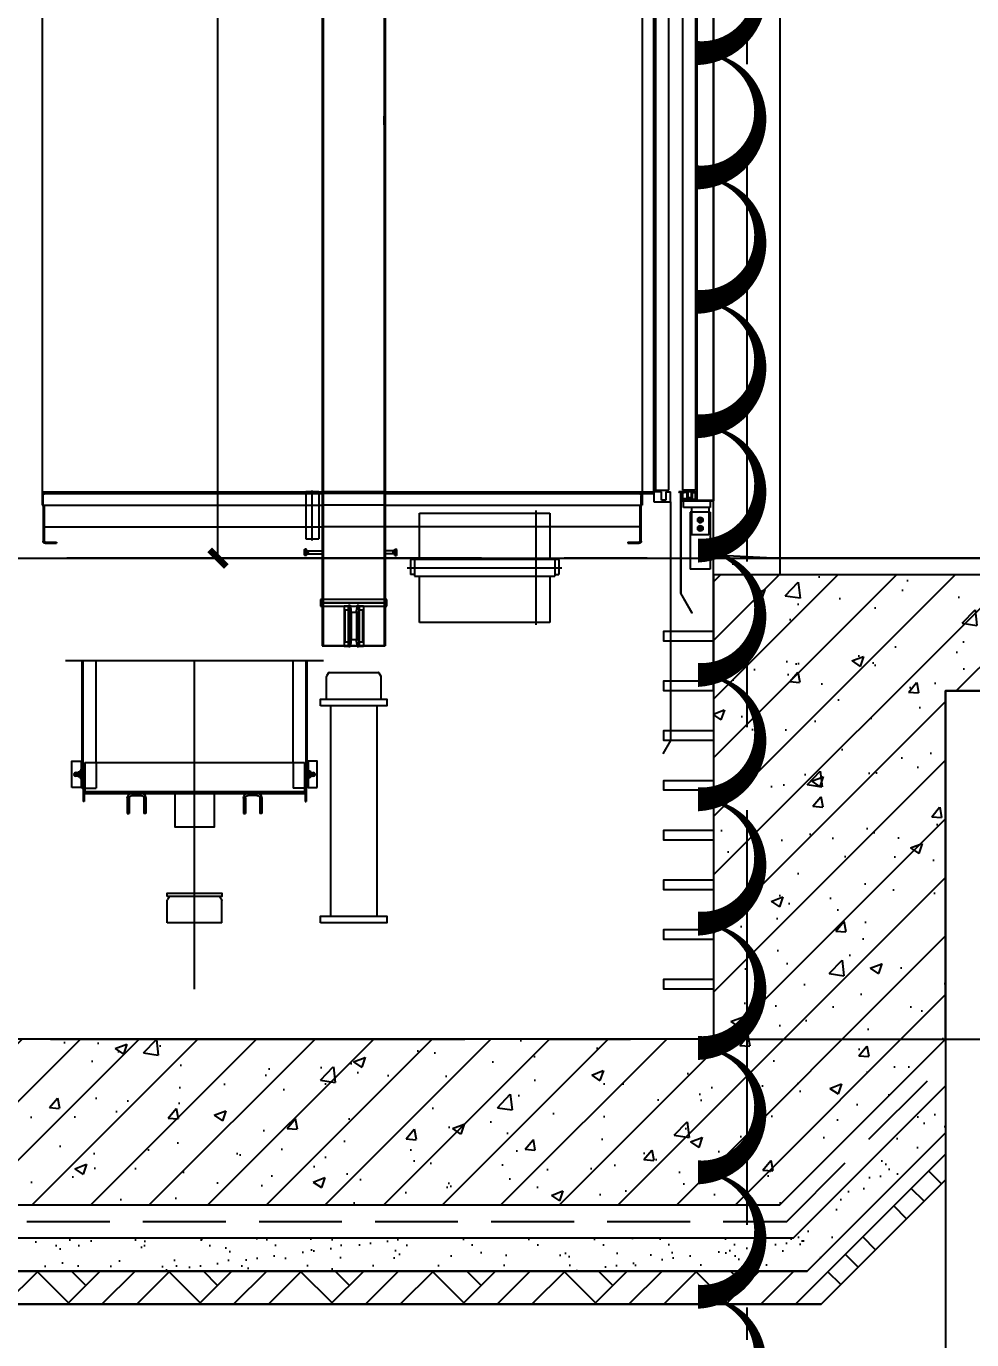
# Model space of a CAD drawing. Extents: x -678900 to 2378000, y 0 to 1840591.
# Drawn here: x -123299 to -120447, y 678324 to 682285 of the extents above; entities that cross this region are included whole.
import ezdxf

# ---------------------------------------------------------------- set-up
doc = ezdxf.new("R2010")
doc.units = 0
doc.header["$LTSCALE"] = 1000
doc.header["$MEASUREMENT"] = 0
doc.header["$PDMODE"] = 1
for name, pattern in [('CENTER', [2, 1.25, -0.25, 0.25, -0.25]), ('DASH', [0.35, 0.25, -0.1]), ('DASHED', [600, 400, -200, 0])]:
    doc.linetypes.add(name, pattern=pattern)
doc.layers.get('0').update_dxf_attribs({"linetype": 'CONTINUOUS'})
doc.layers.get('DEFPOINTS').update_dxf_attribs({"color": 8, "linetype": 'CONTINUOUS'})
for name, color, linetype in [('A_WALL_HACH', 251, 'CONTINUOUS'), ('AD-ARCH-AXIS', 1, 'CENTER'), ('AD-AXIS-AXIS', 1, 'CENTER'), ('AD-AXIS-DIMS', 3, 'CONTINUOUS'), ('AD-DIMS-INSD', 73, 'CONTINUOUS'), ('AD-INDX', 43, 'CONTINUOUS'), ('AE-ELEV-4', 251, 'CONTINUOUS'), ('AE-FLOR', 151, 'CONTINUOUS'), ('AE-FNSH', 11, 'CONTINUOUS'), ('AE-HDWR-COVR', 8, 'CONTINUOUS'), ('AE-STRU-HACH', 40, 'CONTINUOUS'), ('AE-WALL', 255, 'CONTINUOUS'), ('AE-WALL-HACH', 15, 'CONTINUOUS'), ('C-XREF-INT', 7, 'CONTINUOUS'), ('verify', 50, 'CONTINUOUS')]:
    doc.layers.add(name, color=color, linetype=linetype)
doc.layers.add('DEFPOINTS-1', color=251, linetype='CONTINUOUS', plot=False)
doc.styles.add('TH-STYLE3', font='TSSDENG', dxfattribs={"width": 0.7, "bigfont": 'TSSDCHN'})
doc.dimstyles.new('TH-DIM50', dxfattribs={"dimscale": 50, "dimtxt": 2.5, "dimasz": 1, "dimexe": 1, "dimexo": 1, "dimgap": 1.5, "dimtad": 1, "dimdec": 0, "dimdsep": 46, "dimtxsty": 'TH-STYLE3', "dimblk1": 'ARCHTICK', "dimblk2": 'ARCHTICK', "dimsah": 1, "dimcen": -1, "dimclrd": 256, "dimclre": 256, "dimclrt": 256, "dimazin": 0, "dimtfac": 1, "dimtdec": 0, "dimtix": 1, "dimtmove": 2, "dimatfit": 0, "dimldrblk": 'ARCHTICK', "dimfxl": 0, "dimtolj": 1, "dimtzin": 0, "dimlwd": -1, "dimlwe": -1, "dimarcsym": 0})

# ---------------------------------------------------------------- blocks, each defined once
blk = doc.blocks.new('DXMX_View_SectionJoint_DEFAULT_191026113000218197')
at = {"layer": 'AE-STRU-HACH'}
h = blk.add_hatch(dxfattribs=at)
h.set_pattern_fill('钢筋混凝土', color=40, scale=50, style=0)
h.set_pattern_definition([(315, (0, 0), (88.3883, 88.3883), []), (320, (0, 0), (-31.376, -358.63), [37.5, -412.5]), (265, (0, 0), (376.096, 69.376), [30, -330]), (10.4514, (-2.6, -29.9), (344.72, -289.255), [31.87, -350.571]), (316.1842, (100, -2e-14), (-82.76, -533.62), [56.25, -618.75]), (6.6356, (93.1, -44.47), (487.059, -467.331), [47.805, -525.856]), (261.184, (100, -2e-14), (487.06, -467.33), [45, -495]), (291, (75, -50), (-201.3094, -298.4535), [37.5, -412.5]), (236, (75, -50), (362.575, -121.658), [30, -330]), (341.4514, (58.22, -74.87), (161.265, -420.111), [31.87, -350.571]), (307.5, (0, 0), (166.4469, -6.0799), [0, -326, 0, -335, 0, -331.25]), (277.5, (0, 0), (197.2059, -131.5348), [0, -191, 0, -318.5, 0, -126.25]), (237.5, (2e-14, 111.5), (-11.2774, -266.9112), [0, -125, 0, -390, 0, -517.5]), (227.5, (3e-14, 161.5), (50.0525, -291.593), [0, -162.5, 0, -259, 0, -367.5])])
h.paths.add_polyline_path([(-10400, 5074.975163), (-10800, 5074.975163), (-10800, 5324.975163), (-10400, 5324.975163), (-10400, 6624.975163), (-10100, 6624.975163), (-10100, 1874.975163), (-10400, 1874.975163)], flags=0)
h.paths.add_polyline_path([(-7900, 6624.975163), (-6700, 6624.975163), (-6700, 6524.975163), (-7700, 6524.975163), (-7700, 6224.975163), (-7900, 6224.975163)], flags=0)
h.paths.add_polyline_path([(-7900, 4224.975163), (-7700, 4224.975163), (-7700, 4124.975163), (-7900, 4124.975163)], flags=0)
h.paths.add_polyline_path([(-10800, 1824.975163), (-10100, 1824.975163), (-10100, 1524.975163), (-10800, 1524.975163)], flags=0)
h.paths.add_polyline_path([(-7900, 1824.975163), (-6700, 1824.975163), (-6700, 1524.975163), (-7900, 1524.975163)], flags=0)
at = {"layer": 'AE-WALL-HACH'}
h = blk.add_hatch(dxfattribs=at)
h.set_pattern_fill('加气混凝土', color=15, scale=50, style=0)
h.set_pattern_definition([(270, (-183, -177), (600, -300), [0, -600]), (270, (-264, 174), (600, -300), [0, -600]), (270, (-270, -21), (600, -300), [0, -600]), (270, (-93, -234), (600, -300), [0, -600]), (270, (-300, 15), (600, -300), [0, -600]), (270, (285, -294), (600, -300), [0, -600]), (270, (237, -111), (600, -300), [0, -600]), (270, (162, -207), (600, -300), [0, -600]), (270, (150, 282), (600, -300), [0, -600]), (270, (123, -12), (600, -300), [0, -600]), (270, (-30, 102), (600, -300), [0, -600]), (270, (-255, 96), (600, -300), [0, -600]), (270, (-279, -129), (600, -300), [0, -600]), (270, (-15, -294), (600, -300), [0, -600]), (270, (-108, 267), (600, -300), [0, -600]), (270, (-6, 216), (600, -300), [0, -600]), (270, (-48, -18), (600, -300), [0, -600]), (270, (-135, 66), (600, -300), [0, -600]), (270, (63, 114), (600, -300), [0, -600]), (270, (288, 39), (600, -300), [0, -600]), (270, (-234, 243), (600, -300), [0, -600]), (270, (165, -87), (600, -300), [0, -600]), (270, (174, 192), (600, -300), [0, -600]), (270, (252, 240), (600, -300), [0, -600]), (40.6013, (97.143, -257.143), (1800.00001, 1499.99998), [26.342, -11037.111]), (288.43495, (108.57, -214.29), (600, -1500), [27.105, -3767.628]), (0, (82.86, -214.3), (600, -300), [25.714, -1174.286]), (71.56505, (74.29, -240), (599.99996, 1500), [27.105, -3767.628]), (323.1301, (74.29, -240), (600, -300), [28.571, -2971.428]), (45, (-231.43, -262.86), (600, 300), [24.244, -1672.813]), (315, (-231.43, -228.57), (600, -300), [24.244, -1672.813]), (45, (-248.57, -245.71), (600, 300), [24.244, -1672.813]), (315, (-248.57, -245.71), (600, -300), [24.244, -1672.813]), (26.565, (171.43, 25.7), (1200, 5e-05), [31.944, -638.877]), (90, (200, 40), (600, 300), [34.286, -565.714]), (333.435, (171.43, 88.57), (1200, -3e-06), [31.944, -638.877]), (26.565, (142.86, 74.3), (1200, 5e-05), [31.944, -638.877]), (270, (142.86, 74.3), (600, -300), [34.286, -565.714]), (333.435, (142.86, 40), (1200, -3e-06), [31.944, -638.877]), (17.10273, (-31.429, -200), (3000.000005, 899.999966), [38.861, -16282.903]), (53.97263, (5.714, -188.57), (4200, 5699.99993), [38.861, -8122.02]), (90, (28.6, -157.14), (600, 300), [37.143, -562.857]), (306.02737, (5.714, -88.57), (4199.99995, -5699.99996), [38.861, -8122.02]), (341.56505, (-28.57, -77.14), (3000, -900), [36.14, -3758.593]), (17.10273, (-65.714, -88.571), (3000.000005, 899.999966), [38.861, -16282.903]), (53.97263, (-88.57, -120), (4200, 5699.99993), [38.861, -8122.02]), (270, (-88.6, -120), (600, -300), [37.143, -562.857]), (306.02737, (-88.57, -157.143), (4199.99995, -5699.99996), [38.861, -8122.02]), (341.56505, (-65.71, -188.57), (3000, -900), [36.14, -3758.593]), (60.2551, (248.57, -205.714), (600, 900), [23.035, -4814.32]), (0, (237.14, -185.7), (600, -300), [22.857, -1177.143]), (299.7449, (237.14, -185.714), (600, -900), [23.035, -4814.32]), (26.565, (-177.14, -65.7), (1200, 5e-05), [31.944, -638.877]), (78.69007, (-148.57, -51.43), (599.99998, 2700), [29.137, -6089.686]), (311.18593, (-162.857, 3e-14), (6599.99994, -7499.999955), [30.372, -12725.802]), (0, (-191.43, 4e-14), (600, -300), [28.571, -1171.428]), (48.81407, (-211.429, -22.857), (6600.00004, 7499.999867), [30.372, -12725.802]), (286.69924, (-211.429, -22.857), (2999.99997, -9899.999926), [29.83, -12498.538]), (330.9454, (-202.857, -51.43), (599.999995, -300), [29.416, -12325.34]), (19.9831, (74.286, 185.714), (4199.99999, 1500.000006), [33.442, -14012.198]), (65.55605, (105.714, 197.143), (1799.999963, 3900.000015), [34.523, -14465.131]), (294.44395, (105.714, 260), (1799.99999, -3900), [34.523, -14465.131]), (340.0169, (74.286, 271.429), (4199.99999, -1500.000005), [33.442, -14012.198]), (19.9831, (42.857, 260), (4199.99999, 1500.000006), [33.442, -14012.198]), (70.0169, (31.43, 228.57), (599.99997, 1500), [33.442, -6989.378]), (289.9831, (31.43, 228.57), (600, -1500), [33.442, -6989.378]), (340.0169, (42.857, 197.143), (4199.99999, -1500.000005), [33.442, -14012.198]), (32.0054, (20, -37.14), (599.99997, 300.00004), [26.954, -5633.434]), (288.43495, (34.29, 2.86), (600, -1500), [27.105, -3767.628]), (0, (8.57, 2.86), (600, -300), [25.714, -1174.286]), (71.56505, (-4e-15, -22.86), (599.99996, 1500), [27.105, -3767.628]), (324.46232, (-4e-15, -22.857), (3000, -2100), [24.578, -10298.211]), (26.565, (-125.7, 137.14), (1200, 5e-05), [31.944, -638.877]), (90, (-97.14, 151.4), (600, 300), [31.429, -568.571]), (329.03624, (-125.714, 200), (600, -300), [33.32, -6963.822]), (30.96376, (-154.286, 182.857), (599.99997, 300.00004), [33.32, -6963.822]), (270, (-154.3, 182.86), (600, -300), [31.429, -568.571]), (333.435, (-154.3, 151.43), (1200, -3e-06), [31.944, -638.877])])
h.paths.add_polyline_path([(-10100, 7474.975163), (-10100, 6624.975163), (-10300, 6624.975163), (-10300, 7474.975163)], flags=0)
h.paths.add_polyline_path([(-7900, 6674.975163), (-7700, 6674.975163), (-7700, 6624.975163), (-7900, 6624.975163)], flags=0)
h.paths.add_polyline_path([(-7900, 6224.975163), (-7700, 6224.975163), (-7700, 4224.975163), (-7900, 4224.975163)], flags=0)
h.paths.add_polyline_path([(-7900, 1924.975163), (-7700, 1924.975163), (-7700, 1824.975163), (-7900, 1824.975163)], flags=0)
h.paths.add_polyline_path([(-10300, 1874.975163), (-10100, 1874.975163), (-10100, 1824.975163), (-10300, 1824.975163)], flags=0)
at = {"layer": 'AD-ARCH-AXIS', "color": 1, "flags": 128}
blk.add_lwpolyline([(-10800, 1924.975163), (-6700, 1924.975163), (-10800, 1924.975163), (-6700, 1924.975163)], dxfattribs=at)
blk.add_lwpolyline([(-10800, 1924.975163), (-6700, 1924.975163), (-10800, 1924.975163), (-6700, 1924.975163)], dxfattribs=at)
blk.add_lwpolyline([(-10800, 1924.975163), (-6700, 1924.975163), (-10800, 1924.975163), (-6700, 1924.975163)], dxfattribs=at)
at = {"layer": 'AE-FLOR', "ltscale": 0.3, "flags": 128}
blk.add_lwpolyline([(-7900, 4124.975163), (-7700, 4124.975163), (-7700, 1924.985163), (-7900, 1924.985163), (-7900, 4124.975163)], dxfattribs=at)
at = {"layer": 'AE-STRU-HACH', "color": 7, "ltscale": 0.3, "flags": 128}
blk.add_lwpolyline([(-7900, 1824.975163), (-6700, 1824.975163), (-6700, 1524.975163), (-7900, 1524.975163), (-7900, 1824.975163)], close=True, dxfattribs=at)
at = {"layer": 'AE-WALL', "ltscale": 0.3, "flags": 128}
for points in [[(-7900, 1924.975163), (-7700, 1924.975163), (-7700, 1824.975163), (-7900, 1824.975163), (-7900, 1924.975163)], [(-7900, 1824.975163), (-6700, 1824.975163), (-6700, 1524.975163), (-7900, 1524.975163), (-7900, 1824.975163)]]:
    blk.add_lwpolyline(points, dxfattribs=at)
at = {"layer": 'AE-WALL-HACH', "color": 7, "ltscale": 0.3, "flags": 128}
blk.add_lwpolyline([(-7900, 1924.975163), (-7700, 1924.975163), (-7700, 1824.975163), (-7900, 1824.975163), (-7900, 1924.975163)], close=True, dxfattribs=at)
blk = doc.blocks.new('_ArchTick')
at = {"color": 0, "linetype": 'ByBlock', "const_width": 0.4}
blk.add_lwpolyline([(-0.5, -0.5), (0.5, 0.5)], dxfattribs=at)
blk = doc.blocks.new('*D496')
at = {"layer": 'AD-AXIS-DIMS', "ltscale": 0.5}
for p, q in [((3338.5, -2406.9), (3338.5, -2847.5)), ((5738.5, -2406.9), (5738.5, -2847.5)), ((3338.5, -2797.5), (5738.5, -2797.5))]:
    blk.add_line(p, q, dxfattribs=at)
at = {"layer": 'DEFPOINTS', "color": 0, "ltscale": 0.5}
for p in [(3338.5, -2356.9), (5738.5, -2356.9), (5738.5, -2797.5)]:
    blk.add_point(p, dxfattribs=at)
at = {"layer": 'AD-AXIS-DIMS', "ltscale": 0.5, "xscale": 50, "yscale": 50, "zscale": 50}
for p, rotation in [((3338.5, -2797.5), 179.9999178148015), ((5738.5, -2797.5), 359.9999178148015)]:
    blk.add_blockref('_ArchTick', p, dxfattribs=dict(at, rotation=rotation))
at = {"layer": 'AD-AXIS-DIMS', "ltscale": 0.5, "insert": (4538.5, -2660), "char_height": 125, "attachment_point": 5, "rotation": 359.9999, "style": 'TH-STYLE3'}
blk.add_mtext('\\A1;2400', dxfattribs=at)
blk = doc.blocks.new('电梯轿厢')
at = {"layer": 'AE-ELEV-4'}
for p, q in [((1333564.4, 856486.9), (1333564.4, 853490.4)), ((1333567.4, 856486.9), (1333567.4, 853490.4)), ((1333751.4, 856486.9), (1333751.4, 853490.4)), ((1333754.4, 856486.9), (1333754.4, 853490.4)), ((1332789.4, 856276.3), (1332789.4, 853914.8)), ((1334599.4, 856273.3), (1334599.4, 853914.8)), ((1332574.4, 856056.4), (1332574.4, 853927.8)), ((1332624.4, 856056.4), (1332624.4, 853929.8)), ((1332628.4, 856076.4), (1332628.4, 853959.8)), ((1332668.4, 856076.4), (1332668.4, 853959.8)), ((1333567.4, 855061.4), (1333567.4, 855087.4)), ((1332624.4, 853954.8), (1332640.4, 853954.8)), ((1332624.4, 853950.3), (1332624.4, 853954.8)), ((1332624.4, 853950.3), (1332626.4, 853950.3)), ((1332626.4, 853952.8), (1332629.4, 853952.8)), ((1332626.4, 853950.3), (1332626.4, 853952.8)), ((1332626.4, 853952.8), (1332629.4, 853952.8)), ((1332626.4, 853952.8), (1332626.4, 853933.3)), ((1332628.4, 853959.8), (1332668.4, 853959.8)), ((1332629.4, 853950.3), (1332629.4, 853952.8)), ((1332629.4, 853952.8), (1332629.4, 853933.3)), ((1332629.4, 853950.3), (1332631.4, 853950.3)), ((1332631.4, 853950.3), (1332631.4, 853952.3)), ((1332631.9, 853952.8), (1332637.9, 853952.8)), ((1332638.4, 853952.3), (1332638.4, 853932.8)), ((1332640.4, 853954.8), (1332640.4, 853935.3)), ((1332641.4, 853954.8), (1332641.4, 853936.8)), ((1332641.4, 853954.8), (1332651.4, 853954.8)), ((1332644.9, 853959.8), (1332647.9, 853959.8)), ((1332644.9, 853959.8), (1332644.9, 853954.8)), ((1332647.9, 853959.8), (1332647.9, 853954.8)), ((1332651.4, 853954.8), (1332651.4, 853936.8)), ((1332652.4, 853954.8), (1332652.4, 853935.3)), ((1332652.4, 853954.8), (1332679.4, 853954.8)), ((1332654.4, 853952.3), (1332654.4, 853935.3)), ((1332654.9, 853952.8), (1332665.9, 853952.8)), ((1332666.4, 853952.3), (1332666.4, 853949.8)), ((1332666.4, 853949.8), (1332668.4, 853949.8)), ((1332668.4, 853952.8), (1332668.4, 853949.8)), ((1332668.4, 853952.8), (1332671.4, 853952.8)), ((1332668.4, 853952.8), (1332668.4, 853933.3)), ((1332668.4, 853952.8), (1332671.4, 853952.8)), ((1332671.4, 853952.8), (1332671.4, 853949.8)), ((1332671.4, 853952.8), (1332671.4, 853933.3)), ((1332671.4, 853949.8), (1332673.4, 853949.8)), ((1332671.4, 853949.3), (1332671.4, 853931.3)), ((1332671.4, 853949.3), (1332673.4, 853949.3)), ((1332673.4, 853952.3), (1332673.4, 853949.8)), ((1332673.4, 853949.3), (1332673.4, 853931.3)), ((1332673.4, 853949.3), (1332673.4, 853649.6)), ((1332673.4, 853949.3), (1332674.4, 853949.3)), ((1332673.9, 853952.8), (1332679.4, 853952.8)), ((1332674.4, 853949.3), (1332674.4, 853649.3)), ((1332679.4, 853954.8), (1332679.4, 853952.8)), ((1332789.4, 853954.8), (1332754.4, 853954.8)), ((1333564.4, 853954.8), (1332789.4, 853954.8)), ((1333564.4, 853949.8), (1332789.4, 853949.8)), ((1333564.4, 853954.8), (1333754.4, 853954.8)), ((1333564.4, 853949.8), (1333754.4, 853949.8)), ((1333567.4, 853952.4), (1333567.4, 853490.4)), ((1333751.4, 853952.4), (1333751.4, 853778.2)), ((1334599.4, 853954.8), (1333754.4, 853954.8)), ((1334599.4, 853949.8), (1333754.4, 853949.8)), ((1332669.9, 853929.8), (1332574.4, 853929.8)), ((1332669.9, 853927.8), (1332574.4, 853927.8)), ((1332584.4, 853927.8), (1332584.4, 853907.8)), ((1332584.4, 853907.8), (1332665.4, 853907.8)), ((1332588.4, 853907.8), (1332588.4, 853824.8)), ((1332667.9, 853932.8), (1332629.9, 853932.8)), ((1332667.9, 853929.8), (1332629.9, 853929.8)), ((1332668.4, 853932.8), (1332638.4, 853932.8)), ((1332640.4, 853907.8), (1332640.4, 853824.8)), ((1332651.9, 853934.8), (1332640.9, 853934.8)), ((1332641.4, 853936.8), (1332651.4, 853936.8)), ((1332668.4, 853934.8), (1332654.9, 853934.8)), ((1332665.4, 853907.8), (1332665.4, 853927.8)), ((1332668.4, 853934.8), (1332668.4, 853932.8)), ((1333564.4, 853914.8), (1332789.4, 853914.8)), ((1332792.4, 853805.8), (1332792.4, 853914.8)), ((1332795.4, 853805.8), (1332795.4, 853914.8)), ((1333564.4, 853914.8), (1333754.4, 853914.8)), ((1334599.4, 853914.8), (1333754.4, 853914.8)), ((1334593.4, 853914.8), (1334593.4, 853805.8)), ((1334596.4, 853914.8), (1334596.4, 853805.8)), ((1332584.4, 853893.8), (1332644.4, 853893.8)), ((1332584.4, 853893.8), (1332584.4, 853721.8)), ((1332623.4, 853869.8), (1332605.4, 853869.8)), ((1332623.3, 853869.8), (1332605.5, 853869.8)), ((1332614.4, 853878.6), (1332606.8, 853874.2)), ((1332606.8, 853874.2), (1332606.8, 853865.4)), ((1332606.8, 853865.4), (1332614.4, 853861)), ((1332614.4, 853879.6), (1332614.4, 853860)), ((1332614.4, 853878.7), (1332614.4, 853860.9)), ((1332622, 853874.2), (1332614.4, 853878.6)), ((1332614.4, 853878.6), (1332614.4, 853878.6)), ((1332614.4, 853861), (1332622, 853865.4)), ((1332622, 853865.4), (1332622, 853874.2)), ((1332622, 853869.8), (1332622, 853869.8)), ((1332644.4, 853893.8), (1332644.4, 853721.8)), ((1333067.9, 853890.8), (1333067.9, 853750.8)), ((1333460.9, 853890.8), (1333067.9, 853890.8)), ((1333460.9, 853750.8), (1333460.9, 853890.8)), ((1332588.4, 853824.8), (1332640.4, 853824.8)), ((1332623.4, 853844.8), (1332605.4, 853844.8)), ((1332623, 853844.8), (1332605.9, 853844.8)), ((1332614.4, 853853.6), (1332606.8, 853849.2)), ((1332606.8, 853849.2), (1332606.8, 853840.4)), ((1332606.8, 853840.4), (1332614.4, 853836)), ((1332614.4, 853854.6), (1332614.4, 853835)), ((1332622, 853849.2), (1332614.4, 853853.6)), ((1332614.4, 853853.6), (1332614.4, 853853.6)), ((1332614.4, 853853.4), (1332614.4, 853836.3)), ((1332614.4, 853836), (1332622, 853840.4)), ((1332622, 853840.4), (1332622, 853849.2)), ((1332622, 853844.8), (1332622, 853844.8)), ((1332795.4, 853849.8), (1333564.4, 853849.8)), ((1333564.4, 853849.8), (1333754.4, 853849.8)), ((1334593.4, 853849.8), (1333754.4, 853849.8)), ((1332832.4, 853802.8), (1332798.4, 853802.8)), ((1332832.4, 853799.8), (1332798.4, 853799.8)), ((1332832.4, 853802.8), (1332832.4, 853799.8)), ((1333529.5, 853781.3), (1333530.1, 853782.3)), ((1333529.5, 853763.6), (1333529.5, 853781.3)), ((1333535.8, 853782.3), (1333530.1, 853782.3)), ((1333535.8, 853762.6), (1333535.8, 853782.3)), ((1333535.8, 853780.2), (1333535.9, 853780.2)), ((1333535.9, 853764.6), (1333535.9, 853780.2)), ((1333804.4, 853813.3), (1333764.4, 853813.3)), ((1333801.5, 853764.6), (1333801.5, 853780.2)), ((1333801.6, 853780.2), (1333801.5, 853780.2)), ((1333801.6, 853762.6), (1333801.6, 853782.3)), ((1333801.6, 853782.3), (1333807.3, 853782.3)), ((1333807.9, 853781.3), (1333807.3, 853782.3)), ((1333807.9, 853763.6), (1333807.9, 853781.3)), ((1334590.4, 853802.8), (1334556.4, 853802.8)), ((1334556.4, 853802.8), (1334556.4, 853799.8)), ((1334590.4, 853799.8), (1334556.4, 853799.8)), ((1333042.1, 853750.8), (1333040.6, 853749.3)), ((1333040.6, 853749.3), (1333040.6, 853705.8)), ((1333042.1, 853750.8), (1333486.8, 853750.8)), ((1333052.9, 853750.8), (1333052.9, 853700.8)), ((1333475.9, 853750.8), (1333475.9, 853700.8)), ((1333486.8, 853750.8), (1333488.3, 853749.3)), ((1333488.3, 853749.3), (1333488.3, 853705.8)), ((1333529.5, 853763.6), (1333530.1, 853762.6)), ((1333535.8, 853762.6), (1333530.1, 853762.6)), ((1333535.8, 853764.6), (1333535.9, 853764.6)), ((1333536.3, 853777.4), (1333540.4, 853777.4)), ((1333536.3, 853767.4), (1333564.4, 853767.4)), ((1333540.4, 853777.4), (1333564.4, 853777.4)), ((1333540.4, 853767.4), (1333540.4, 853777.4)), ((1333751.4, 853778.2), (1333751.4, 853727.7)), ((1333754.4, 853778.7), (1333754.4, 853727.3)), ((1333801.1, 853777.4), (1333754.4, 853777.4)), ((1333801.1, 853767.4), (1333754.4, 853767.4)), ((1333797, 853772.4), (1333797, 853777.4)), ((1333797, 853772.4), (1333797, 853767.4)), ((1333801.6, 853764.6), (1333801.5, 853764.6)), ((1333801.6, 853762.6), (1333807.3, 853762.6)), ((1333807.9, 853763.6), (1333807.3, 853762.6)), ((1332584.4, 853721.8), (1332644.4, 853721.8)), ((1333052.9, 853705.8), (1333040.6, 853705.8)), ((1333475.9, 853700.8), (1333052.9, 853700.8)), ((1333067.9, 853700.8), (1333067.9, 853560.8)), ((1333460.9, 853560.8), (1333460.9, 853700.8)), ((1333475.9, 853705.8), (1333488.3, 853705.8)), ((1333751.4, 853727.7), (1333751.4, 853490.4)), ((1333754.4, 853727.3), (1333754.4, 853490.4)), ((1332638.9, 853589.8), (1332673.4, 853649.6)), ((1332674.4, 853649.3), (1332639.8, 853589.3)), ((1333559.4, 853619.8), (1333559.4, 853629.8)), ((1333559.4, 853629.8), (1333759.4, 853629.8)), ((1333759.4, 853629.8), (1333759.4, 853619.8)), ((1332639.8, 853589.3), (1332638.9, 853589.8)), ((1333759.4, 853619.8), (1333559.4, 853619.8)), ((1333559.4, 853609.8), (1333559.4, 853619.8)), ((1333559.4, 853619.8), (1333759.4, 853619.8)), ((1333759.4, 853609.8), (1333559.4, 853609.8)), ((1333643.2, 853611.2), (1333630.3, 853611.2)), ((1333630.3, 853611.2), (1333630.3, 853489.2)), ((1333643.4, 853599.2), (1333633.4, 853599.2)), ((1333633.4, 853599.2), (1333633.4, 853501.2)), ((1333642.9, 853609.8), (1333642.9, 853490.5)), ((1333645.4, 853609.8), (1333645.4, 853588)), ((1333673.4, 853592.2), (1333645.4, 853592.2)), ((1333645.4, 853588), (1333645.4, 853512.4)), ((1333649.4, 853587.3), (1333645.4, 853587.3)), ((1333673.3, 853610.2), (1333645.5, 853610.2)), ((1333648.9, 853612.9), (1333646, 853612.9)), ((1333648.9, 853610.4), (1333646, 853610.4)), ((1333648.9, 853612.9), (1333648.9, 853610.4)), ((1333649.2, 853586.4), (1333649.2, 853514)), ((1333649.4, 853587.3), (1333651.1, 853589.5)), ((1333651.2, 853592.2), (1333651.2, 853508.2)), ((1333667.7, 853592.2), (1333667.7, 853508.2)), ((1333667.7, 853589.5), (1333669.5, 853587.3)), ((1333673.4, 853587.3), (1333669.5, 853587.3)), ((1333669.7, 853586.4), (1333669.7, 853514)), ((1333672.8, 853612.9), (1333669.9, 853612.9)), ((1333669.9, 853612.9), (1333669.9, 853610.4)), ((1333672.8, 853610.4), (1333669.9, 853610.4)), ((1333673.4, 853588), (1333673.4, 853609.8)), ((1333673.4, 853588), (1333673.4, 853512.4)), ((1333685.4, 853599.2), (1333675.4, 853599.2)), ((1333688.5, 853611.2), (1333675.6, 853611.2)), ((1333675.9, 853609.8), (1333675.9, 853490.5)), ((1333685.4, 853501.2), (1333685.4, 853599.2)), ((1333688.5, 853611.2), (1333688.5, 853489.2)), ((1333754.4, 853588.4), (1333754.4, 853495.4)), ((1333759.4, 853619.8), (1333759.4, 853609.8)), ((1333067.9, 853560.8), (1333460.9, 853560.8)), ((1333645.4, 853514), (1333649.2, 853514)), ((1333645.4, 853512.4), (1333645.4, 853490.5)), ((1333645.4, 853508.2), (1333673.4, 853508.2)), ((1333649.4, 853513.1), (1333651.1, 853510.9)), ((1333667.7, 853510.9), (1333669.5, 853513.1)), ((1333669.7, 853514), (1333673.4, 853514)), ((1333673.4, 853490.5), (1333673.4, 853512.4)), ((1333632.4, 853490.4), (1333564.4, 853490.4)), ((1333564.4, 853490.4), (1333754.4, 853490.4)), ((1333643.2, 853489.2), (1333630.3, 853489.2)), ((1333633.4, 853501.2), (1333643.4, 853501.2)), ((1333673.3, 853490.2), (1333645.5, 853490.2)), ((1333646, 853489.9), (1333648.9, 853489.9)), ((1333646, 853487.4), (1333648.9, 853487.4)), ((1333648.9, 853487.4), (1333648.9, 853489.9)), ((1333669.9, 853487.4), (1333669.9, 853489.9)), ((1333669.9, 853489.9), (1333672.8, 853489.9)), ((1333669.9, 853487.4), (1333672.8, 853487.4)), ((1333675.4, 853501.2), (1333685.4, 853501.2)), ((1333688.5, 853489.2), (1333675.6, 853489.2)), ((1333754.4, 853490.4), (1333686.4, 853490.4)), ((1333576.9, 853329.8), (1333576.9, 853397.5)), ((1333583.6, 853409), (1333577.4, 853399.4)), ((1333734, 853409.8), (1333584.8, 853409.8)), ((1333735.2, 853409), (1333741.4, 853399.4)), ((1333741.9, 853329.8), (1333741.9, 853397.5)), ((1333741.9, 853329.8), (1333576.9, 853329.8)), ((1334056.9, 852654.8), (1334056.9, 852722.5)), ((1334063.6, 852734), (1334057.4, 852724.4)), ((1334064.8, 852734.8), (1334214, 852734.8)), ((1334215.2, 852734), (1334221.4, 852724.4)), ((1334221.9, 852654.8), (1334221.9, 852722.5)), ((1334056.9, 852654.8), (1334221.9, 852654.8))]:
    blk.add_line(p, q, dxfattribs=at)
at = {"layer": 'AE-ELEV-4', "ltscale": 0.25}
for p, q in [((1332718.4, 853954.8), (1332704.4, 853954.8)), ((1332704.4, 853924.8), (1332704.4, 853954.8)), ((1332718.4, 853954.8), (1332718.4, 853929.8)), ((1332731.4, 853929.8), (1332731.4, 853954.8)), ((1332731.4, 853954.8), (1332754.4, 853954.8)), ((1332754.4, 853954.8), (1332754.4, 853924.8)), ((1332754.4, 853924.8), (1332704.4, 853924.8)), ((1332718.4, 853929.8), (1332731.4, 853929.8)), ((1334528.4, 853446.5), (1333750.4, 853446.5)), ((1333800.4, 853060.8), (1333800.4, 853446.5)), ((1333803.4, 853060.8), (1333803.4, 853446.5)), ((1333842.4, 853138.8), (1333842.4, 853446.5)), ((1334436.4, 853138.8), (1334436.4, 853446.5)), ((1334475.4, 853060.8), (1334475.4, 853446.5)), ((1334478.4, 853060.8), (1334478.4, 853446.5)), ((1333589.4, 853309.8), (1333589.4, 852674.8)), ((1333729.4, 853309.8), (1333729.4, 852674.8)), ((1333780.4, 853107.7), (1333780.4, 853097.9)), ((1333780.7, 853108.3), (1333780.7, 853097.4)), ((1333782.2, 853108.3), (1333782.2, 853097.4)), ((1333782.4, 853107.7), (1333782.4, 853097.9)), ((1333787.5, 853097.4), (1333787.5, 853108.2)), ((1333788.2, 853110), (1333792.8, 853110)), ((1333792.8, 853110.2), (1333794.4, 853110.2)), ((1333792.8, 853095.4), (1333792.8, 853110.2)), ((1333792.8, 853110), (1333792.8, 853095.6)), ((1333797.4, 853115.3), (1333794.4, 853115.3)), ((1333794.4, 853115.3), (1333794.4, 853090.3)), ((1333794.4, 853110.2), (1333794.4, 853095.4)), ((1333797.4, 853142.8), (1333800.4, 853142.8)), ((1333800.4, 853142.8), (1333800.4, 853062.8)), ((1334470.4, 853138.8), (1333808.4, 853138.8)), ((1333808.4, 853138.8), (1333808.4, 853044.8)), ((1333842.4, 853138.8), (1333842.4, 853060.8)), ((1334436.4, 853138.8), (1334436.4, 853060.8)), ((1334470.4, 853138.8), (1334470.4, 853044.8)), ((1334481.4, 853142.8), (1334478.4, 853142.8)), ((1334478.4, 853142.8), (1334478.4, 853062.8)), ((1334481.4, 853115.3), (1334484.4, 853115.3)), ((1334484.4, 853115.3), (1334484.4, 853090.3)), ((1334486, 853110.2), (1334484.4, 853110.2)), ((1334484.4, 853110.2), (1334484.4, 853095.4)), ((1334486, 853095.4), (1334486, 853110.2)), ((1334490.7, 853110), (1334486, 853110)), ((1334486, 853110), (1334486, 853095.6)), ((1334491.3, 853097.4), (1334491.3, 853108.2)), ((1334496.4, 853107.7), (1334496.4, 853097.9)), ((1334496.7, 853108.3), (1334496.7, 853097.4)), ((1334498.2, 853108.3), (1334498.2, 853097.4)), ((1334498.4, 853107.7), (1334498.4, 853097.9)), ((1333780.4, 853103.8), (1333776.5, 853103.8)), ((1333780.4, 853101.8), (1333776.5, 853101.8)), ((1333786.3, 853103.8), (1333782.4, 853103.8)), ((1333786.3, 853101.8), (1333782.4, 853101.8)), ((1333788.2, 853106.4), (1333792.8, 853106.4)), ((1333788.2, 853099.2), (1333792.8, 853099.2)), ((1333792.8, 853095.6), (1333788.2, 853095.6)), ((1333794.4, 853095.4), (1333792.8, 853095.4)), ((1333797.4, 853090.3), (1333794.4, 853090.3)), ((1334481.4, 853090.3), (1334484.4, 853090.3)), ((1334484.4, 853095.4), (1334486, 853095.4)), ((1334490.7, 853106.4), (1334486, 853106.4)), ((1334490.7, 853099.2), (1334486, 853099.2)), ((1334486, 853095.6), (1334490.7, 853095.6)), ((1334492.5, 853103.8), (1334496.4, 853103.8)), ((1334492.5, 853101.8), (1334496.4, 853101.8)), ((1334498.4, 853103.8), (1334502.3, 853103.8)), ((1334498.4, 853101.8), (1334502.3, 853101.8)), ((1333797.4, 853062.8), (1333800.4, 853062.8)), ((1333800.4, 853060.8), (1333808.4, 853060.8)), ((1333803.4, 853060.8), (1333803.4, 853020.8)), ((1333806.4, 853060.8), (1333806.4, 853020.8)), ((1333808.4, 853060.8), (1333842.4, 853060.8)), ((1334470.4, 853050.8), (1333808.4, 853050.8)), ((1334470.4, 853044.8), (1333808.4, 853044.8)), ((1333936.4, 853030.8), (1333936.4, 852984.8)), ((1333942.4, 853030.8), (1333942.4, 852984.8)), ((1333950.4, 853038.8), (1333978.4, 853038.8)), ((1333986.4, 853030.8), (1333986.4, 852984.8)), ((1333992.4, 853030.8), (1333992.4, 852984.8)), ((1334286.4, 853030.8), (1334286.4, 852984.8)), ((1334292.4, 853030.8), (1334292.4, 852984.8)), ((1334328.4, 853038.8), (1334300.4, 853038.8)), ((1334336.4, 853030.8), (1334336.4, 852984.8)), ((1334342.4, 853030.8), (1334342.4, 852984.8)), ((1334470.4, 853060.8), (1334436.4, 853060.8)), ((1334478.4, 853060.8), (1334470.4, 853060.8)), ((1334472.4, 853060.8), (1334472.4, 853020.8)), ((1334475.4, 853060.8), (1334475.4, 853020.8)), ((1334481.4, 853062.8), (1334478.4, 853062.8)), ((1333806.4, 853020.8), (1333803.4, 853020.8)), ((1334472.4, 853020.8), (1334475.4, 853020.8)), ((1333936.4, 852984.8), (1333942.4, 852984.8)), ((1333992.4, 852984.8), (1333986.4, 852984.8)), ((1334286.4, 852984.8), (1334292.4, 852984.8)), ((1334342.4, 852984.8), (1334336.4, 852984.8))]:
    blk.add_line(p, q, dxfattribs=at)
at = {"layer": 'AE-ELEV-4'}
for p, q in [((1332792.4, 853914.8), (1332792.4, 853943.8)), ((1334596.4, 853914.8), (1334596.4, 853943.8))]:
    blk.add_line(p, q, dxfattribs=at).dxf.unprotected_set("ltscale", 0)
at = {"layer": 'AE-ELEV-4', "linetype": 'Continuous', "ltscale": 7.5}
for p, q in [((1333764.4, 853955.3), (1333764.4, 853813.3)), ((1333764.4, 853955.3), (1333804.4, 853955.3)), ((1333804.4, 853955.3), (1333804.4, 853813.3))]:
    blk.add_line(p, q, dxfattribs=at)
at = {"layer": 'AE-ELEV-4', "linetype": 'DASHED', "ltscale": 50}
for p, q in [((1333784.4, 853808.6), (1333784.4, 853958.8)), ((1333109.4, 853553.5), (1333109.4, 853898.2)), ((1333498.3, 853725.8), (1333031.9, 853725.8))]:
    blk.add_line(p, q, dxfattribs=at)
at = {"layer": 'AE-ELEV-4', "ltscale": 0.25}
for points in [[(1332709.4, 853959.8), (1332709.4, 856079.8), (1332749.4, 856079.8), (1332749.4, 853959.8)], [(1333759.4, 853309.8), (1333759.4, 853329.8), (1333559.4, 853329.8), (1333559.4, 853309.8)], [(1333769.4, 853062.8), (1333769.4, 853142.8), (1333797.4, 853142.8), (1333797.4, 853062.8)], [(1334509.4, 853062.8), (1334509.4, 853142.8), (1334481.4, 853142.8), (1334481.4, 853062.8)], [(1333759.4, 852654.8), (1333759.4, 852674.8), (1333559.4, 852674.8), (1333559.4, 852654.8)]]:
    blk.add_lwpolyline(points, close=True, dxfattribs=at)
at = {"layer": 'AE-ELEV-4'}
for points in [[(1332789.4, 853949.8), (1332754.4, 853949.8), (1332754.4, 856054.8), (1332789.4, 856054.8)], [(1334139.4, 852454.8), (1334139.4, 853446.5)]]:
    blk.add_lwpolyline(points, dxfattribs=at)
at = {"layer": 'AE-ELEV-4', "ltscale": 0.25}
blk.add_lwpolyline([(1332704.4, 853924.8), (1332704.4, 853204.8), (1332727.4, 853164.8)], dxfattribs=at)
at = {"layer": 'AE-ELEV-4'}
for points in [[(1334079.4, 853044.8), (1334199.4, 853044.8), (1334199.4, 852944.8), (1334079.4, 852944.8)], [(1334221.9, 852734.8), (1334221.9, 852744.8), (1334056.9, 852744.8), (1334056.9, 852734.8)]]:
    blk.add_lwpolyline(points, close=True, dxfattribs=at)
for centre in [(1332614.4, 853869.8), (1332614.4, 853844.8)]:
    blk.add_circle(centre, 7.62, dxfattribs=at)
at = {"layer": 'AE-ELEV-4', "ltscale": 0.25}
for centre in [(1333781.4, 853102.8), (1333781.4, 853102.8), (1334497.4, 853102.8), (1334497.4, 853102.8)]:
    blk.add_circle(centre, 5.5, dxfattribs=at)
at = {"layer": 'AE-ELEV-4'}
for centre, radius, start, end in [((1332631.9, 853952.3), 0.5, 90, 180), ((1332637.9, 853952.3), 0.5, 0, 90), ((1332654.9, 853952.3), 0.5, 90, 180), ((1332665.9, 853952.3), 0.5, 0, 90), ((1332673.9, 853952.3), 0.5, 90, 180), ((1332629.9, 853933.3), 3.5, 180, 270), ((1332629.9, 853933.3), 0.5, 180, 270), ((1332640.9, 853935.3), 0.5, 180, 270), ((1332651.9, 853935.3), 0.5, 270, 0), ((1332654.9, 853935.3), 0.5, 180, 270), ((1332667.9, 853933.3), 0.5, 270, 0), ((1332667.9, 853933.3), 3.5, 270, 0), ((1332669.9, 853931.3), 1.5, 270, 0), ((1332669.9, 853931.3), 3.5, 270, 0), ((1332798.4, 853805.8), 6, 180, 270), ((1332798.4, 853805.8), 3, 180, 270), ((1334590.4, 853805.8), 3, 270, 0), ((1334590.4, 853805.8), 6, 270, 0), ((1333536.3, 853777.8), 0.4, 180, 270), ((1333536.3, 853767), 0.4, 90, 180), ((1333801.1, 853777.8), 0.4, 270, 0), ((1333801.1, 853767), 0.4, 0, 90), ((1333646, 853609.8), 3.1, 90, 180), ((1333646, 853609.8), 0.6, 90, 180), ((1333591.2, 853592.2), 60, 0, 17.4576), ((1333727.7, 853592.2), 60, 162.5424, 180), ((1333672.8, 853609.8), 3.1, 0, 90), ((1333672.8, 853609.8), 0.6, 0, 90), ((1333591.2, 853508.2), 60, 342.5424, 0), ((1333727.7, 853508.2), 60, 180, 197.4576), ((1333646, 853490.5), 3.1, 180, 270), ((1333646, 853490.5), 0.6, 180, 270), ((1333672.8, 853490.5), 3.1, 270, 0), ((1333672.8, 853490.5), 0.6, 270, 0)]:
    blk.add_arc(centre, radius, start, end, dxfattribs=at)
for centre, start, end in [((1332798.4, 853943.8), 90, 180), ((1334590.4, 853943.8), 0, 90)]:
    blk.add_arc(centre, 6, start, end, dxfattribs=at).dxf.unprotected_set("ltscale", 0)
at = {"layer": 'AE-ELEV-4', "ltscale": 0.25}
for centre, radius, start, end in [((1333781.4, 853102.8), 5, 101.537, 258.463), ((1333781.4, 853102.8), 4.4, 99.8142, 103.1366), ((1333781.4, 853102.8), 4.4, 76.8634, 80.1858), ((1333781.4, 853102.8), 5, 281.537, 78.463), ((1333790.4, 853108.2), 2.86, 141.0299, 218.9701), ((1334488.5, 853108.2), 2.86, 321.0299, 38.9701), ((1334497.4, 853102.8), 5, 101.537, 258.463), ((1334497.4, 853102.8), 4.4, 99.8142, 103.1366), ((1334497.4, 853102.8), 4.4, 76.8634, 80.1858), ((1334497.4, 853102.8), 5, 281.537, 78.463), ((1333781.4, 853102.8), 1, 138.5904, 221.4096), ((1333781.4, 853102.8), 4.4, 256.8634, 260.1858), ((1333781.4, 853102.8), 1, 318.5904, 41.4096), ((1333781.4, 853102.8), 4.4, 279.8142, 283.1366), ((1333798, 853102.8), 10.5, 159.9349, 200.0651), ((1333790.4, 853097.4), 2.86, 141.0299, 218.9701), ((1334480.8, 853102.8), 10.5, 339.9349, 20.0651), ((1334488.5, 853097.4), 2.86, 321.0299, 38.9701), ((1334497.4, 853102.8), 1, 138.5904, 221.4096), ((1334497.4, 853102.8), 4.4, 256.8634, 260.1858), ((1334497.4, 853102.8), 1, 318.5904, 41.4096), ((1334497.4, 853102.8), 4.4, 279.8142, 283.1366), ((1333950.4, 853030.8), 14, 90, 180), ((1333950.4, 853030.8), 8, 90, 180), ((1333978.4, 853030.8), 14, 0, 90), ((1333978.4, 853030.8), 8, 0, 90), ((1334300.4, 853030.8), 14, 90, 180), ((1334300.4, 853030.8), 8, 90, 180), ((1334328.4, 853030.8), 14, 0, 90), ((1334328.4, 853030.8), 8, 0, 90)]:
    blk.add_arc(centre, radius, start, end, dxfattribs=at)
at = {"layer": 'AE-ELEV-4'}
for centre, major_axis, ratio, start_param, end_param in [((1333649.6, 853586.4), (0, 1), 0.4, 0.480887, 1.570796), ((1333650.2, 853589.7), (-1, 0), 0.521739, 2.761086, 3.141593), ((1333668.7, 853589.7), (1, 0), 0.521739, 3.141593, 3.522099), ((1333669.3, 853586.4), (0, 1), 0.4, -1.570796, -0.480887), ((1333649.6, 853514), (0, 1), 0.4, 1.570796, 2.660705), ((1333650.2, 853510.7), (1, 0), 0.521739, 0, 0.380506), ((1333668.7, 853510.7), (-1, 0), 0.521739, -0.380506, 0), ((1333669.3, 853514), (0, 1), 0.4, 3.62248, 4.712389), ((1334058.7, 852722.5), (0, 2.7), 0.64, 0.785398, 1.570796), ((1334064.8, 852732.1), (0, 2.7), 0.64, 0, 0.785398), ((1334214, 852732.1), (0, 2.7), 0.64, -0.785398, 0), ((1334220.2, 852722.5), (0, 2.7), 0.64, 4.712389, 5.497787)]:
    blk.add_ellipse(centre, major_axis=major_axis, ratio=ratio, start_param=start_param, end_param=end_param, dxfattribs=at)
at = {"layer": 'AE-ELEV-4', "extrusion": (0, 0, -1)}
for centre, start_param, end_param in [((1333578.7, 853397.5), 4.712389, 5.497787), ((1333584.8, 853407.1), -0.785398, 0), ((1333734, 853407.1), 0, 0.785398), ((1333740.2, 853397.5), 0.785398, 1.570796)]:
    blk.add_ellipse(centre, major_axis=(0, 2.7), ratio=0.64, start_param=start_param, end_param=end_param, dxfattribs=at)
blk = doc.blocks.new('*D498')
at = {"layer": 'AD-DIMS-INSD'}
for p, q in [((4637.7, 11710), (4094, 11710)), ((4144, 0), (4144, 11710)), ((4637.7, 0), (4094, 0))]:
    blk.add_line(p, q, dxfattribs=at)
at = {"layer": 'DEFPOINTS', "color": 0}
for p in [(4144, 11710), (4687.7, 11710), (4687.7, 0)]:
    blk.add_point(p, dxfattribs=at)
at = {"layer": 'AD-DIMS-INSD', "xscale": 50, "yscale": 50, "zscale": 50}
for p, rotation in [((4144, 11710), 90), ((4144, 0), 270)]:
    blk.add_blockref('_ArchTick', p, dxfattribs=dict(at, rotation=rotation))
at = {"layer": 'AD-DIMS-INSD', "insert": (4006.5, 6539.9), "char_height": 125, "attachment_point": 5, "rotation": 90, "style": 'TH-STYLE3'}
blk.add_mtext('\\A1;54250', dxfattribs=at)
blk = doc.blocks.new('电梯标高')
at = {"layer": 'AD-AXIS-DIMS', "ltscale": 0.5}
dim = blk.add_aligned_dim(p1=(3338.5, -2356.9), p2=(5738.5, -2356.9), distance=-440.7, dimstyle='TH-DIM50', dxfattribs=at)
dim.commit()
dim.dimension.update_dxf_attribs({"geometry": '*D496', "text_midpoint": (4538.5, -2660)})
blk.add_wipeout([(5838.5, 0), (5838.5, -50), (5638.5, -50), (5638.5, 10)]).dxf.layer = 'AE-WALL'
blk.add_wipeout([(6838.5, -50), (5638.5, -50), (5638.5, -1450), (3438.5, -1450), (3438.5, 0), (3138.5, 0), (3138.5, -100), (2738.5, -100), (2738.5, -350), (2738.5, -1450), (3238.5, -1950), (5838.5, -1950), (6338.5, -1450), (6338.5, -400), (6838.5, -400)]).dxf.layer = 'AE-FLOR'
at = {"layer": 'A_WALL_HACH'}
h = blk.add_hatch(dxfattribs=at)
h.set_pattern_fill('钢筋混凝土', color=256, scale=50)
h.set_pattern_definition([(45, (151765.97, -677870.78), (-88.388348, 88.388348), []), (50, (151765.97, -677870.78), (358.63009, -31.37607), [37.5, -412.5]), (355, (151765.97, -677870.8), (-69.37567, 376.09607), [30, -330]), (100.4514, (151795.86, -677873.4), (289.25469, 344.71977), [31.8701, -350.57106]), (46.1842, (151765.97, -677770.8), (533.62052, -82.7595), [56.25, -618.75]), (96.6356, (151810.44, -677777.7), (467.33135, 487.05894), [47.80514, -525.8565]), (351.1842, (151765.97, -677770.8), (467.33097, 487.0593), [45, -495]), (21, (151815.97, -677795.78), (298.45353, -201.30945), [37.5, -412.5]), (326, (151815.97, -677795.8), (121.65767, 362.57502), [30, -330]), (71.4514, (151840.84, -677812.56), (420.11131, 161.26525), [31.8701, -350.57106]), (37.5, (151765.97, -677870.78), (6.079928, 166.446927), [0, -326, 0, -335, 0, -331.25]), (7.5, (151765.97, -677870.78), (131.53477, 197.205856), [0, -191, 0, -318.5, 0, -126.25]), (327.5, (151654.47, -677870.78), (266.911218, -11.277436), [0, -125, 0, -390, 0, -517.5]), (317.5, (151604.47, -677870.78), (291.593085, 50.05249), [0, -162.5, 0, -259, 0, -367.5])])
h.paths.add_polyline_path([(6338.5, -50), (5638.5, -50), (5638.5, -1450), (3438.5, -1450), (3438.5, 0), (3138.5, 0), (3138.5, -100), (2738.5, -100), (2738.5, -1450), (3238.5, -1950), (5838.5, -1950), (6338.5, -1450), (6338.5, -400), (6838.5, -400), (6838.5, -50)])
h = blk.add_hatch(dxfattribs=at)
h.set_pattern_fill('AR-SAND', color=256, scale=50)
h.set_pattern_definition([(37.5, (151765.97, -677870.78), (-4.000078, 122.35331), [0, -96.52, 0, -107.95, 0, -103.1875]), (7.5, (151765.97, -677870.78), (112.38082, 179.206275), [0, -52.07, 0, -86.995, 0, -33.3375]), (327.5, (151687.86, -677870.78), (197.748093, 0.359296), [0, -31.75, 0, -114.3, 0, -149.225]), (317.5, (151687.86, -677870.78), (190.889113, 55.73233), [0, -15.875, 0, -74.93, 0, -85.725])])
h.paths.add_polyline_path([(2738.5, -1591.4), (3197.1, -2050), (5879.9, -2050), (6338.5, -1591.4), (6338.5, -1732.8), (5921.4, -2150), (3155.7, -2150), (2738.5, -1732.8)])
h = blk.add_hatch(dxfattribs=at)
h.set_pattern_fill('夯实土壤', color=256, scale=50)
h.set_pattern_definition([(45, (151824.97, -677870.78), (-198.697, 198.697), []), (45, (151929.97, -677870.78), (-198.697, 198.697), []), (45, (152034.97, -677870.78), (-198.697, 198.697), []), (135, (151824.97, -677870.78), (-198.697, -198.697), [132.5, -148.5]), (135, (151877.47, -677818.28), (-198.697, -198.697), [132.5, -148.5]), (135, (151929.97, -677765.78), (-198.697, -198.697), [132.5, -148.5])])
h.paths.add_polyline_path([(2738.5, -1732.8), (3155.7, -2150), (5921.4, -2150), (6338.5, -1732.8), (6338.5, -1874.3), (5962.8, -2250), (3114.3, -2250), (2738.5, -1874.3)])
at = {"layer": 'AE-WALL-HACH'}
h = blk.add_hatch(dxfattribs=at)
h.set_pattern_fill('加气混凝土', color=256, scale=50)
h.set_pattern_definition([(270, (126681.6, -680857.8), (600, -300), [0, -600]), (270, (126600.6, -680506.8), (600, -300), [0, -600]), (270, (126594.6, -680701.8), (600, -300), [0, -600]), (270, (126771.6, -680914.8), (600, -300), [0, -600]), (270, (126564.6, -680665.8), (600, -300), [0, -600]), (270, (127149.6, -680974.8), (600, -300), [0, -600]), (270, (127101.6, -680791.8), (600, -300), [0, -600]), (270, (127026.6, -680887.8), (600, -300), [0, -600]), (270, (127014.6, -680398.8), (600, -300), [0, -600]), (270, (126987.6, -680692.8), (600, -300), [0, -600]), (270, (126834.6, -680578.8), (600, -300), [0, -600]), (270, (126609.6, -680584.8), (600, -300), [0, -600]), (270, (126585.6, -680809.8), (600, -300), [0, -600]), (270, (126849.6, -680974.8), (600, -300), [0, -600]), (270, (126756.6, -680413.8), (600, -300), [0, -600]), (270, (126858.6, -680464.8), (600, -300), [0, -600]), (270, (126816.6, -680698.8), (600, -300), [0, -600]), (270, (126729.6, -680614.8), (600, -300), [0, -600]), (270, (126927.6, -680566.8), (600, -300), [0, -600]), (270, (127152.6, -680641.8), (600, -300), [0, -600]), (270, (126630.6, -680437.8), (600, -300), [0, -600]), (270, (127029.6, -680767.8), (600, -300), [0, -600]), (270, (127038.6, -680488.8), (600, -300), [0, -600]), (270, (127116.6, -680440.8), (600, -300), [0, -600]), (40.601294, (126961.715, -680937.927), (1800.0000079, 1499.9999834), [26.34155, -11037.111]), (288.434949, (126973.14, -680895.07), (599.999996, -1499.999994), [27.10524, -3767.6279]), (0, (126947.43, -680895.07), (600, -300), [25.7143, -1174.28565]), (71.565051, (126938.86, -680920.78), (599.999955, 1500.000008), [27.10524, -3767.6279]), (323.130102, (126938.86, -680920.78), (600, -300), [28.57143, -2971.4285]), (45, (126633.14, -680943.64), (599.99996, 300.000036), [24.24366, -1672.8126]), (315, (126633.14, -680909.36), (600, -300), [24.24366, -1672.8126]), (45, (126616, -680926.5), (599.99996, 300.000036), [24.24366, -1672.8126]), (315, (126616, -680926.5), (600, -300), [24.24366, -1672.8126]), (26.56505, (127036, -680655.07), (1199.99997, 5e-05), [31.9438, -638.8765]), (90, (127064.6, -680640.8), (600, 300), [34.2857, -565.71425]), (333.43495, (127036, -680592.2), (1200, -3e-06), [31.9438, -638.8765]), (26.56505, (127007.43, -680606.5), (1199.99997, 5e-05), [31.9438, -638.8765]), (270, (127007.4, -680606.5), (600, -300), [34.2857, -565.71425]), (333.43495, (127007.43, -680640.8), (1200, -3e-06), [31.9438, -638.8765]), (17.102728, (126833.143, -680880.784), (3000.00000484, 899.9999656), [38.86135, -16282.9025]), (53.972626, (126870.286, -680869.355), (4199.9999952, 5699.9999277), [38.86135, -8122.02]), (90, (126893.14, -680837.9), (600, 300), [37.14286, -562.8571]), (306.027373, (126870.286, -680769.355), (4199.9999547, -5699.999958), [38.86135, -8122.02]), (341.565051, (126836, -680757.93), (2999.999995, -900.000005), [36.1403, -3758.5928]), (17.102728, (126798.858, -680769.355), (3000.00000484, 899.9999656), [38.86135, -16282.9025]), (53.972626, (126776, -680800.784), (4199.9999952, 5699.9999277), [38.86135, -8122.02]), (270, (126776, -680800.8), (600, -300), [37.14286, -562.8571]), (306.027373, (126776, -680837.927), (4199.9999547, -5699.999958), [38.86135, -8122.02]), (341.565051, (126798.86, -680869.355), (2999.999995, -900.000005), [36.1403, -3758.5928]), (60.255118, (127113.14, -680886.5), (599.9999926, 900.000002), [23.035, -4814.3196]), (0, (127101.7, -680866.5), (600, -300), [22.85714, -1177.14275]), (299.744881, (127101.715, -680866.5), (599.999997, -900.0000005), [23.035, -4814.3196]), (26.56505, (126687.43, -680746.5), (1199.99997, 5e-05), [31.9438, -638.8765]), (78.690067, (126716, -680732.21), (599.999985, 2700.000002), [29.13725, -6089.6855]), (311.185925, (126701.715, -680680.784), (6599.9999423, -7499.9999546), [30.37184, -12725.802]), (0, (126673.14, -680680.78), (600, -300), [28.57143, -1171.4285]), (48.814074, (126653.143, -680703.64), (6600.000042, 7499.9998667), [30.37184, -12725.802]), (286.699244, (126653.143, -680703.64), (2999.9999686, -9899.9999255), [29.82945, -12498.5375]), (330.945396, (126661.715, -680732.212), (599.9999947, -299.9999992), [29.4161, -12325.3395]), (19.983106, (126938.858, -680495.07), (4199.9999889, 1500.00000565), [33.442, -14012.1975]), (65.556045, (126970.286, -680483.64), (1799.9999626, 3900.0000149), [34.523, -14465.1315]), (294.4439547, (126970.286, -680420.784), (1799.9999913, -3900.00000195), [34.523, -14465.1315]), (340.0168934, (126938.858, -680409.355), (4199.9999896, -1500.0000045), [33.442, -14012.1975]), (19.983106, (126907.43, -680420.784), (4199.9999889, 1500.00000565), [33.442, -14012.1975]), (70.016893, (126896, -680452.21), (599.9999727, 1500.000001), [33.442, -6989.3775]), (289.9831065, (126896, -680452.21), (599.999999, -1499.9999918), [33.442, -6989.3775]), (340.0168934, (126907.43, -680483.64), (4199.9999896, -1500.0000045), [33.442, -14012.1975]), (32.005383, (126884.57, -680717.927), (599.9999694, 300.00004), [26.95423, -5633.434]), (288.434949, (126898.86, -680677.93), (599.999996, -1499.999994), [27.10524, -3767.6279]), (0, (126873.14, -680677.93), (600, -300), [25.7143, -1174.28565]), (71.565051, (126864.57, -680703.64), (599.999955, 1500.000008), [27.10524, -3767.6279]), (324.462322, (126864.572, -680703.64), (2999.9999955, -2099.999997), [24.57807, -10298.2115]), (26.56505, (126738.86, -680543.64), (1199.99997, 5e-05), [31.9438, -638.8765]), (90, (126767.4, -680529.36), (600, 300), [31.42857, -568.5714]), (329.036243, (126738.86, -680480.784), (599.999997, -300.000001), [33.31973, -6963.822]), (30.963756, (126710.286, -680497.927), (599.9999724, 300.000041), [33.31973, -6963.822]), (270, (126710.3, -680497.9), (600, -300), [31.42857, -568.5714]), (333.43495, (126710.3, -680529.36), (1200, -3e-06), [31.9438, -638.8765])])
h.paths.add_polyline_path([(5838.5, 0), (5838.5, -50), (5638.5, -50), (5638.5, 10)])
at = {"layer": 'AD-AXIS-AXIS'}
for p, q in [((1638.5, 0), (7688.5, 0)), ((1638.5, -1450), (7688.5, -1450))]:
    blk.add_line(p, q, dxfattribs=at)
blk.add_lwpolyline([(5738.5, 19240), (5738.5, -2356.9)], dxfattribs=at)
at = {"layer": 'AD-INDX'}
blk.add_lwpolyline([(6838.5, -400), (6338.5, -400), (6338.5, -2539.1)], dxfattribs=at)
at = {"layer": 'AE-FLOR'}
for points in [[(5638.5, -250), (5488.5, -250), (5488.5, -220), (5638.5, -220)], [(5638.5, -400), (5488.5, -400), (5488.5, -370), (5638.5, -370)], [(5638.5, -550), (5488.5, -550), (5488.5, -520), (5638.5, -520)], [(5638.5, -700), (5488.5, -700), (5488.5, -670), (5638.5, -670)], [(5638.5, -850), (5488.5, -850), (5488.5, -820), (5638.5, -820)], [(5638.5, -1000), (5488.5, -1000), (5488.5, -970), (5638.5, -970)], [(5638.5, -1150), (5488.5, -1150), (5488.5, -1120), (5638.5, -1120)], [(5638.5, -1300), (5488.5, -1300), (5488.5, -1270), (5638.5, -1270)]]:
    blk.add_lwpolyline(points, dxfattribs=at)
at = {"layer": 'AE-FLOR', "linetype": 'DASH'}
blk.add_lwpolyline([(2738.5, -1520.7), (3217.8, -2000), (5859.2, -2000), (6338.5, -1520.7)], dxfattribs=at)
at = {"layer": 'AE-FNSH'}
blk.add_lwpolyline([(5838.5, 0), (7038.5, 0)], dxfattribs=at)
at = {"layer": 'AE-WALL'}
for points in [[(6838.5, -50), (5638.5, -50), (5638.5, -1450), (3438.5, -1450), (3438.5, 0), (3138.5, 0), (3138.5, -100), (2738.5, -100), (2738.5, -350), (2738.5, -1450), (3238.5, -1950), (5838.5, -1950), (6338.5, -1450), (6338.5, -400), (6838.5, -400)], [(5838.5, 0), (5838.5, -50), (5638.5, -50), (5638.5, 10)]]:
    blk.add_lwpolyline(points, close=True, dxfattribs=at)
for points in [[(2738.5, -1450), (3238.5, -1950), (5838.5, -1950), (6338.5, -1450)], [(2738.5, -1591.4), (3197.1, -2050), (5879.9, -2050), (6338.5, -1591.4)], [(2738.5, -1732.8), (3155.7, -2150), (5921.4, -2150), (6338.5, -1732.8)], [(2738.5, -1874.3), (3114.3, -2250), (5962.8, -2250), (6338.5, -1874.3)]]:
    blk.add_lwpolyline(points, dxfattribs=at)
at = {"layer": 'DEFPOINTS-1'}
for points in [[(2738.5, -1591.4), (3197.1, -2050), (5879.9, -2050), (6338.5, -1591.4), (6338.5, -1732.8), (5921.4, -2150), (3155.7, -2150), (2738.5, -1732.8)], [(2738.5, -1732.8), (3155.7, -2150), (5921.4, -2150), (6338.5, -1732.8), (6338.5, -1874.3), (5962.8, -2250), (3114.3, -2250), (2738.5, -1874.3)]]:
    blk.add_lwpolyline(points, close=True, dxfattribs=at)
at = {"layer": 'AE-HDWR-COVR', "linetype": 'DASH', "xscale": -1}
blk.add_blockref('电梯轿厢', (1338212.9, -853754.8), dxfattribs=at)
at = {"layer": 'AD-DIMS-INSD'}
dim = blk.add_linear_dim(base=(4144, 11710), p1=(4687.7, 0), p2=(4687.7, 11710), angle=90, text='54250', dimstyle='TH-DIM50', dxfattribs=at)
dim.commit()
dim.dimension.update_dxf_attribs({"geometry": '*D498', "text_midpoint": (4006.5, 6539.9), "dimtype": 129})

msp = doc.modelspace()

# ---------------------------------------------------------------- block references
msp.add_blockref('DXMX_View_SectionJoint_DEFAULT_191026113000218197', (-113326.1, 678755.8))

# ---------------------------------------------------------------- next in the draw order: block references
at = {"layer": 'C-XREF-INT'}
msp.add_blockref('电梯标高', (-126864.6, 680680.8), dxfattribs=at)

# ---------------------------------------------------------------- next in the draw order: linework, layer by layer
at = {"layer": 'verify'}
msp.add_lwpolyline([(-121272.9, 678078.4, 72.3, 1, 1), (-121272.9, 678453.4, 72.3, 1, 1), (-121272.9, 678828.5, 72.3, 1, 1), (-121272.9, 679203.5, 72.3, 1, 1), (-121272.9, 679578.6, 72.3, 1, 1), (-121272.9, 679953.6, 72.3, 1, 1), (-121272.9, 680328.7, 72.3, 1, 1), (-121272.9, 680703.7, 72.3, 1, 1), (-121272.9, 681078.8, 72.3, 1, 1), (-121272.9, 681453.8, 72.3, 1, 1), (-121272.9, 681828.9, 72.3, 1, 1), (-121272.9, 682203.9, 72.3, 1, 1), (-121272.9, 682579, 72.3, 1, 1)], format="xyseb", dxfattribs=at)

doc.saveas('drawing.dxf')
